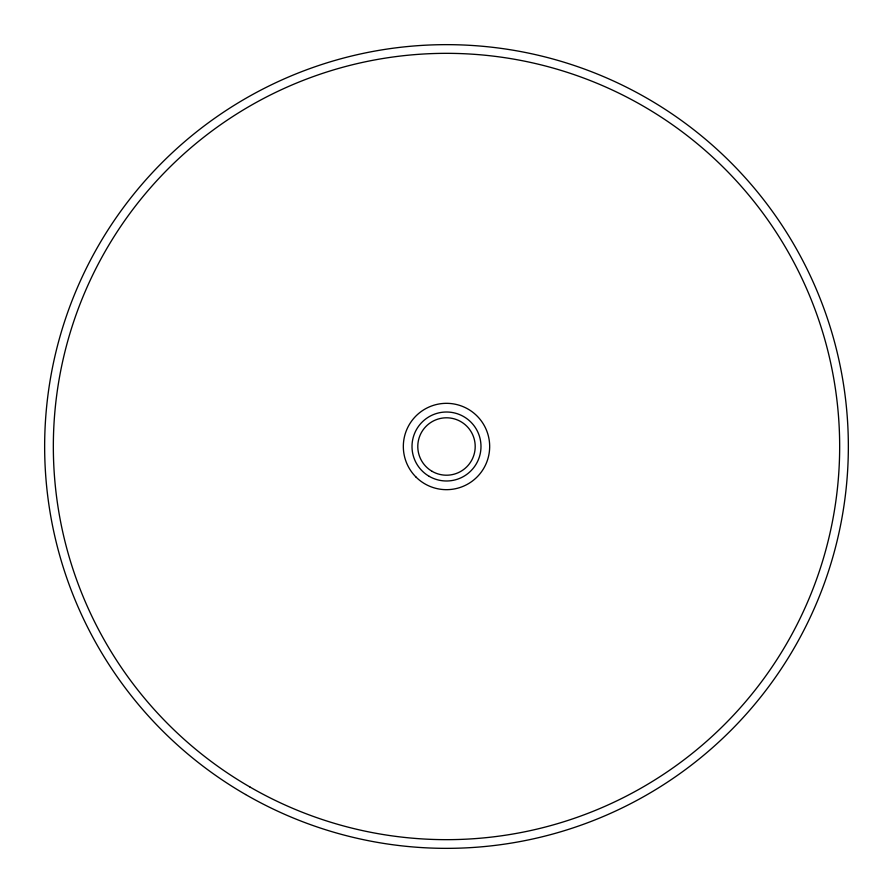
<?xml version="1.0" encoding="UTF-8"?>
<svg xmlns="http://www.w3.org/2000/svg" width="893" height="893" viewBox="0 0 893 893"><rect width="100%" height="100%" fill="white"/><g stroke="black" fill="none" stroke-linecap="round" stroke-linejoin="round"><path stroke-width="1.34" d="M245.575 794.513A401.85 401.85 0 0 0 848.35 446.5A401.85 401.85 0 0 0 245.575 98.487A401.85 401.85 0 0 0 245.575 794.513M432.145 471.359A28.699 28.699 0 0 0 475.199 446.5A28.699 28.699 0 0 0 432.145 421.641A28.699 28.699 0 0 0 432.145 471.359M415.971 477.029A43.177 43.177 0 0 0 488.203 457.674A43.177 43.177 0 0 0 435.326 404.797A43.177 43.177 0 0 0 415.971 477.029M429.254 476.371A34.492 34.492 0 0 0 480.992 446.5A34.492 34.492 0 0 0 429.254 416.629A34.492 34.492 0 0 0 429.254 476.371M249.917 786.99A393.166 393.166 0 0 0 839.666 446.5A393.166 393.166 0 0 0 249.917 106.01A393.166 393.166 0 0 0 249.917 786.99"/></g></svg>
